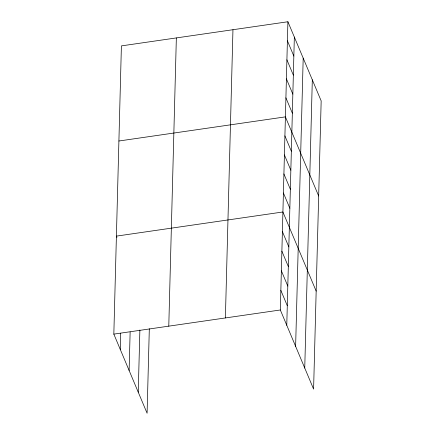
<?xml version="1.0" encoding="UTF-8"?>
<svg xmlns="http://www.w3.org/2000/svg" width="435" height="435" viewBox="0 0 435 435"><rect width="100%" height="100%" fill="white"/><g stroke="black" fill="none" stroke-linecap="round" stroke-linejoin="round"><path stroke-width="0.65" d="M149.314 328.768L147.095 413.25L113.834 334.118L121.403 45.887L287.905 21.75L321.166 100.882L313.597 389.113L280.336 309.981L287.905 21.75M120.272 349.435L120.696 333.215M129.124 370.495L130.136 331.97M138.243 392.191L139.88 330.013M168.78 326.152L176.349 37.921M225.39 317.947L232.959 29.716M286.774 325.298L294.343 37.067M295.626 346.358L303.195 58.121M304.745 368.053L312.314 79.823M118.907 141.005L285.403 116.868L318.67 195.995M113.834 334.118L280.336 309.981M287.404 40.776L293.842 56.088M286.904 59.796L293.342 75.114M286.404 78.822L292.842 94.134M285.904 97.842L292.342 113.16M284.903 135.889L291.341 151.206M284.408 154.914L290.846 170.226M283.908 173.935L290.346 189.252M283.408 192.961L289.846 208.273M316.169 291.113L282.908 211.981L116.406 236.123L116.923 237.347M282.391 231.583L288.829 246.901M281.88 251.185L288.318 266.497M281.363 270.782L287.801 286.099M280.847 290.384L287.285 305.696"/></g></svg>
